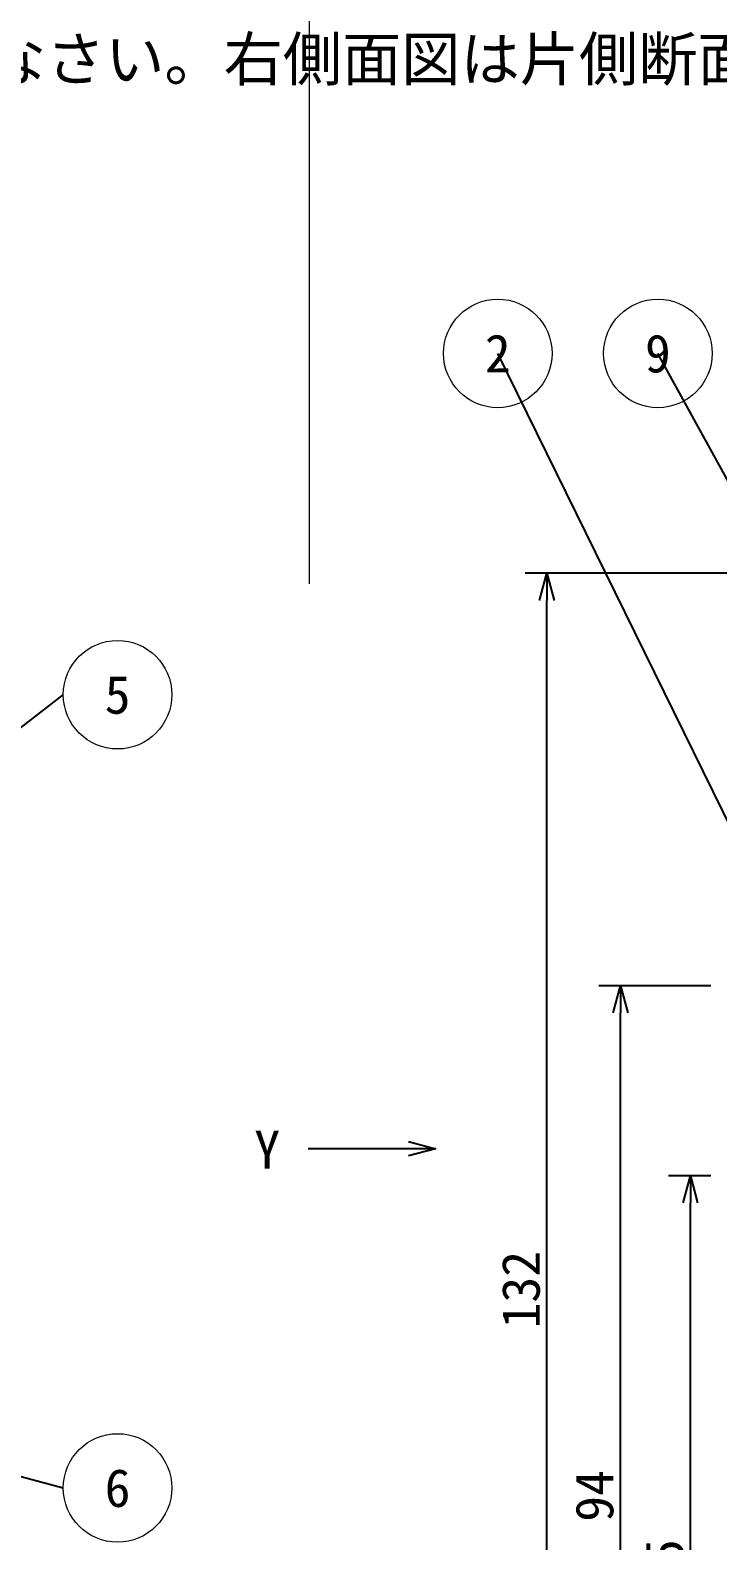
# Model space of a CAD drawing. Header units: millimetres. Extents: x 537 to 1000, y 82 to 403.
# Drawn here: x 710.5 to 773.8, y 154 to 293.2 of the extents above; entities that cross this region are included whole.
import ezdxf
from ezdxf import colors
from ezdxf.entities.mleader import LeaderData, LeaderLine
from ezdxf.enums import TextEntityAlignment as Align
from ezdxf.math import Vec2, Vec3

# ---------------------------------------------------------------- set-up
doc = ezdxf.new("R2010")
doc.units = ezdxf.units.MM
for name, color, linetype, lineweight in [('01_外形線', 7, 'Continuous', 35), ('外形線', 7, 'Continuous', 35), ('寸法関係', 3, 'Continuous', 18)]:
    doc.layers.add(name, color=color, linetype=linetype, lineweight=lineweight)
doc.styles.add('ゴシック3.5', font='MS Gothic.ttf', dxfattribs={"height": 3.5})
doc.styles.add('横文字', font='MS Gothic.ttf', dxfattribs={"height": 3.5})
doc.dimstyles.new('機械', dxfattribs={"dimtxt": 3.5, "dimasz": 2.5, "dimexe": 2, "dimexo": 1, "dimtad": 3, "dimdsep": 46, "dimtxsty": '横文字', "dimblk": 'OPEN30', "dimcen": 0, "dimazin": 2, "dimtfac": 1, "dimtmove": 0, "dimatfit": 3, "dimldrblk": 'OPEN30', "dimfxl": 1, "dimarcsym": 0})

# ---------------------------------------------------------------- blocks, each defined once
blk = doc.blocks.new('_Open30')
at = {"color": 0, "linetype": 'ByBlock', "lineweight": -2}
for p, q in [((-1, 0.26794919), (0, 0)), ((0, 0), (-1, -0.26794919)), ((0, 0), (-1, 0))]:
    blk.add_line(p, q, dxfattribs=at)
blk = doc.blocks.new('*D26')
at = {"layer": 'Defpoints', "color": 0, "transparency": 16777216}
for p in [(2661.389361761008, 1368.462563561324), (2661.389361761008, 1346.257344858066), (2484.139368675147, 1313.410449369782)]:
    blk.add_point(p, dxfattribs=at)
at = {"layer": '寸法関係', "color": 0, "linetype": 'Continuous', "lineweight": 18, "transparency": 16777216}
for p, q in [((2484.139368675147, 1314.410449369782), (2484.139368675147, 1369.712563561324)), ((2661.389361761008, 1347.257344858066), (2661.389361761008, 1369.712563561324)), ((2486.639368675147, 1368.462563561324), (2658.889361761008, 1368.462563561324))]:
    blk.add_line(p, q, dxfattribs=at)
at = {"layer": '寸法関係', "color": 0, "lineweight": 18, "transparency": 16777216, "xscale": 2.5, "yscale": 2.5, "zscale": 2.5, "rotation": 180}
blk.add_blockref('_Open30', (2484.139368675147, 1368.462563561324), dxfattribs=at)
at = {"layer": '寸法関係', "color": 0, "lineweight": 18, "transparency": 16777216, "xscale": 2.5, "yscale": 2.5, "zscale": 2.5}
blk.add_blockref('_Open30', (2661.389361761008, 1368.462563561324), dxfattribs=at)
at = {"layer": '寸法関係', "color": 0, "transparency": 16777216, "insert": (2572.764365218078, 1370.837563561324), "char_height": 3.5, "attachment_point": 5, "style": 'ゴシック3.5'}
blk.add_mtext('177.25', dxfattribs=at)
blk = doc.blocks.new('*D31')
at = {"color": 0, "lineweight": -2, "transparency": 16777216}
for p, q in [((773.184446910353, 187.6663427337858), (769.2964217804229, 187.6663427337858)), ((771.2964217804229, 113.666342733786), (771.2964217804229, 185.1663427337858)), ((812.434446910353, 111.1663427337861), (769.2964217804229, 111.166342733786))]:
    blk.add_line(p, q, dxfattribs=at)
at = {"layer": 'Defpoints', "color": 0, "transparency": 16777216}
for p in [(771.2964217804229, 187.6663427337858), (774.184446910353, 187.6663427337858), (813.434446910353, 111.1663427337861)]:
    blk.add_point(p, dxfattribs=at)
at = {"color": 0, "lineweight": -2, "transparency": 16777216, "xscale": 2.5, "yscale": 2.5, "zscale": 2.5}
for p, rotation in [((771.2964217804229, 187.6663427337858), 90), ((771.2964217804229, 111.166342733786), 270)]:
    blk.add_blockref('_Open30', p, dxfattribs=dict(at, rotation=rotation))
at = {"color": 0, "transparency": 16777216, "insert": (768.9214217804226, 149.4163427337857), "char_height": 3.5, "attachment_point": 5, "rotation": 90, "style": '横文字'}
blk.add_mtext('76.5', dxfattribs=at)
blk = doc.blocks.new('*D32')
at = {"color": 0, "lineweight": -2, "transparency": 16777216}
for p, q in [((773.1844477299173, 205.1663427337861), (762.8578975264954, 205.1663427337861)), ((764.8578975264954, 113.666342733786), (764.8578975264954, 202.6663427337861)), ((812.434446910353, 111.1663427337861), (762.8578975264954, 111.166342733786))]:
    blk.add_line(p, q, dxfattribs=at)
at = {"layer": 'Defpoints', "color": 0, "transparency": 16777216}
for p in [(764.8578975264954, 205.1663427337861), (774.1844477299173, 205.1663427337861), (813.434446910353, 111.1663427337861)]:
    blk.add_point(p, dxfattribs=at)
at = {"color": 0, "lineweight": -2, "transparency": 16777216, "xscale": 2.5, "yscale": 2.5, "zscale": 2.5}
for p, rotation in [((764.8578975264954, 205.1663427337861), 90), ((764.8578975264954, 111.166342733786), 270)]:
    blk.add_blockref('_Open30', p, dxfattribs=dict(at, rotation=rotation))
at = {"color": 0, "transparency": 16777216, "insert": (762.4828975264953, 158.1663427337858), "char_height": 3.5, "attachment_point": 5, "rotation": 90, "style": '横文字'}
blk.add_mtext('94', dxfattribs=at)
blk = doc.blocks.new('*D33')
at = {"color": 0, "lineweight": -2, "transparency": 16777216}
for p, q in [((797.1844467911442, 243.1663427337861), (756.0797808486118, 243.1663427337861)), ((758.0797808486118, 113.666342733786), (758.0797808486118, 240.6663427337861)), ((812.434446910353, 111.1663427337861), (756.0797808486118, 111.166342733786))]:
    blk.add_line(p, q, dxfattribs=at)
at = {"layer": 'Defpoints', "color": 0, "transparency": 16777216}
for p in [(758.0797808486118, 243.1663427337861), (798.1844467911442, 243.1663427337861), (813.434446910353, 111.1663427337861)]:
    blk.add_point(p, dxfattribs=at)
at = {"color": 0, "lineweight": -2, "transparency": 16777216, "xscale": 2.5, "yscale": 2.5, "zscale": 2.5}
for p, rotation in [((758.0797808486118, 243.1663427337861), 90), ((758.0797808486118, 111.166342733786), 270)]:
    blk.add_blockref('_Open30', p, dxfattribs=dict(at, rotation=rotation))
at = {"color": 0, "transparency": 16777216, "insert": (755.7047808486117, 177.1663427337858), "char_height": 3.5, "attachment_point": 5, "rotation": 90, "style": '横文字'}
blk.add_mtext('132', dxfattribs=at)
blk = doc.blocks.new('照合番号')
at = {"linetype": 'Continuous', "lineweight": 18, "transparency": 16777216}
blk.add_circle((0, 0), 5, dxfattribs=at)
at = {"linetype": 'Continuous', "lineweight": 18, "transparency": 16777216, "style": 'ゴシック3.5'}
blk.add_attdef('照合番号', text='', height=3.5, dxfattribs=at).set_placement((0, 0), align=Align.MIDDLE_CENTER)
blk = doc.blocks.new('_DotSmall')
at = {"color": 0, "linetype": 'ByBlock', "const_width": 0.5}
blk.add_lwpolyline([(-0.0625, 0, 1), (0.0625, 0, 1)], format="xyb", close=True, dxfattribs=at)
blk = doc.blocks.new('A$C37fb757d')
at = {"style": '横文字'}
for tag, p in [('作成日', (330, 27.5)), ('図名（名称）', (387.5, 24)), ('1：1', (357.5, 20.5)), ('氏名', (330, 13.5)), ('図番', (387.5, 13.5))]:
    blk.add_attdef(tag, text='', height=3.5, dxfattribs=at).set_placement(p, align=Align.MIDDLE)
at = {"layer": '寸法関係'}
dim = blk.add_linear_dim(base=(376.6229402551508, 190.2704996361961), p1=(199.3729471692895, 135.2183854446534), p2=(376.6229402551508, 168.0652809329374), dimstyle='機械', dxfattribs=at)
dim.commit()
dim.dimension.update_dxf_attribs({"geometry": '*D26', "text_midpoint": (287.9979437122201, 190.2704996361961), "dimtype": 128, "insert": (-2284.766421505858, -1178.192063925128)})

msp = doc.modelspace()

# ---------------------------------------------------------------- block references
at = {"layer": '01_外形線'}
msp.add_blockref('A$C37fb757d', (536.8433236114624, 105.9556969708287), dxfattribs=at)

# ---------------------------------------------------------------- texts
at = {"insert": (731.118193666026, 191.8069491197823), "char_height": 3.5, "attachment_point": 1, "style": '横文字'}
msp.add_mtext_dynamic_manual_height_columns('Y', width=20.41727126319529, gutter_width=17.5, heights=[0], dxfattribs=at)
at = {"layer": '外形線', "insert": (594.6310423727937, 365.8810920705971), "char_height": 4, "attachment_point": 1, "style": '横文字'}
msp.add_mtext_dynamic_manual_height_columns('\\pxqj;{\\fMS Mincho|b0|i0|c128|p17;課題図は歯車ポンプの組立図を１：１で描いたものである。\\fMS Mincho|b0|i0|c0|p17;\\P\\fMS Mincho|b0|i0|c128|p17;・主投影図は、課題図の部品④の軸線を基準に断面図としている。\\P\\pq*;Y方向から見た図を左側面図としている。左側面図の左側(L側)は、部品②を含む場合の形状を記載している。右側(R側)は、部品②、⑨、⑩、⑬を含まない場合の形状を記載している。\\P・部品①②③⑦は鋳造で製造し、はめあい部、ねじ部、部品④、部品⑤、部品⑥との接触部には除去加工を設ける。はめあい部は、Ra1.6にする。それ以外の加工部はRa6.3とする。\\P・はめあい部「部品②と部品⑨：H7-k6」\\P・部品⑩は部品①②⑬の固定に用いている。通し穴の大きさは、φ6.5㎜とする。また、位置度公差を設け、最大実体公差0.5とする。部品④の軸を基準に部品⑥の軸は平行度公差0.02とする。部品⑨との接触面には、同心度公差0.02を設ける。（部品②と接触する部品⑨の個数は2つである）指示のない交差はJIS B 0419-mK\\P・Y方向から見た部品②を主投影図として描きなさい。右側面図は片側断面図を描きなさい。必要な場合は、背面図を描きなさい。}', width=246.8282402923242, gutter_width=25, heights=[98.13136368339752], dxfattribs=at)

# ---------------------------------------------------------------- dimensions: what is measured, and where the dimension line sits
for base, p2, picture, middle in [((758.0797808486118, 243.1663427337861), (798.1844467911437, 243.166342733786), '*D33', (755.7047808486117, 177.1663427337858)), ((764.8578975264954, 205.1663427337861), (774.1844477299169, 205.166342733786), '*D32', (762.4828975264953, 158.1663427337858)), ((771.2964217804229, 187.6663427337858), (774.1844469103526, 187.6663427337858), '*D31', (768.9214217804226, 149.4163427337857))]:
    dim = msp.add_linear_dim(base=base, p1=(813.4344469103526, 111.166342733786), p2=p2, angle=90, dimstyle='機械')
    dim.commit()
    dim.dimension.update_dxf_attribs({"geometry": picture, "text_midpoint": middle})

# ---------------------------------------------------------------- leaders
msp.add_leader([(747.8204454426295, 190.1559308780054), (736.0922980558908, 190.1559308780054)], dimstyle='機械', override={"dimgap": 0.625, "dimtad": 0, "dimldrblk": 'Open30'})
ml = msp.add_multileader_block('Standard')
ml.set_content('照合番号', color=256)
ml.set_attribute('照合番号', '2', width=0)
ml.set_leader_properties(linetype='ByLayer', lineweight=-1)
ml.set_arrow_properties(name='OPEN30')
ml.build(insert=Vec2(0, 0))
ml.multileader.update_dxf_attribs({"has_dogleg": 0, "text_left_attachment_type": 5, "text_right_attachment_type": 5, "dogleg_length": 0, "arrow_head_size": 2.5, "block_connection_type": 1})
ctx = ml.context
ctx.base_point, ctx.char_height, ctx.arrow_head_size, ctx.plane_origin = Vec3(753.5523124856713, 263.4116768476445), 3.5, 2.5, Vec3(779.1844477299169, 211.2428961045896)
ctx.left_attachment, ctx.right_attachment, ctx.attachment_type = 5, 5, 1
notes = []
notes.append((ctx, [(0, (1, 1, 0), (753.5523124856713, 263.4116768476445), (-1, 0), 0, [(0, [(779.1844477299164, 211.2428961045896)], 0, [])])]))
ctx.block.insert = Vec3(753.5523124856713, 263.4116768476445)
ml = msp.add_multileader_block('Standard')
ml.set_content('照合番号', color=256)
ml.set_attribute('照合番号', '9', width=0)
ml.set_leader_properties(linetype='ByLayer', lineweight=-1)
ml.set_arrow_properties(name='DOTSMALL')
ml.build(insert=Vec2(0, 0))
ml.multileader.update_dxf_attribs({"has_dogleg": 0, "text_left_attachment_type": 5, "text_right_attachment_type": 5, "dogleg_length": 0, "arrow_head_size": 2.5, "block_connection_type": 1})
ctx = ml.context
ctx.base_point, ctx.char_height, ctx.arrow_head_size, ctx.plane_origin = Vec3(768.3034893759655, 263.4116768476445), 3.5, 2.5, Vec3(795.1646670885048, 214.4919636523418)
ctx.left_attachment, ctx.right_attachment, ctx.attachment_type = 5, 5, 1
notes.append((ctx, [(0, (1, 1, 0), (768.3034893759655, 263.4116768476445), (-1, 0), 0, [(0, [(795.1646670885048, 214.4919636523418)], 0, [])])]))
ctx.block.insert = Vec3(768.3034893759655, 263.4116768476445)
ml = msp.add_multileader_block('Standard')
ml.set_content('照合番号', color=256)
ml.set_attribute('照合番号', '5', width=0)
ml.set_leader_properties(linetype='ByLayer', lineweight=-1)
ml.set_arrow_properties(name='OPEN30')
ml.build(insert=Vec2(0, 0))
ml.multileader.update_dxf_attribs({"text_left_attachment_type": 5, "text_right_attachment_type": 5, "dogleg_length": 0, "arrow_head_size": 2.5, "block_connection_type": 1})
ctx = ml.context
ctx.base_point, ctx.char_height, ctx.arrow_head_size, ctx.plane_origin = Vec3(713.5243973851384, 231.9743153496825), 3.5, 2.5, Vec3(677.9837725556968, 211.4549260372366)
ctx.left_attachment, ctx.right_attachment, ctx.attachment_type = 5, 5, 1
notes.append((ctx, [(0, (1, 1, 0), (713.5243973851384, 231.9743153496825), (1, 0), 0, [(0, [(678.9474625152839, 205.1663427337849)], 0, [])])]))
ctx.block.insert = Vec3(718.5243973851384, 231.9743153496825)
ml = msp.add_multileader_block('Standard')
ml.set_content('照合番号', color=256)
ml.set_attribute('照合番号', '6', width=0)
ml.set_leader_properties(linetype='ByLayer', lineweight=-1)
ml.set_arrow_properties(name='OPEN30')
ml.build(insert=Vec2(0, 0))
ml.multileader.update_dxf_attribs({"text_left_attachment_type": 5, "text_right_attachment_type": 5, "dogleg_length": 0, "arrow_head_size": 2.5, "block_connection_type": 1})
ctx = ml.context
ctx.base_point, ctx.char_height, ctx.arrow_head_size, ctx.plane_origin = Vec3(713.5243973851384, 158.9014809586647), 3.5, 2.5, Vec3(678.9474625152839, 168.1663427337858)
ctx.left_attachment, ctx.right_attachment, ctx.attachment_type = 5, 5, 1
notes.append((ctx, [(0, (1, 1, 0), (713.5243973851384, 158.9014809586647), (1, 0), 0, [(0, [(678.9474625152839, 168.1663427337858)], 0, [])])]))
ctx.block.insert = Vec3(718.5243973851384, 158.9014809586647)
for ctx, leaders in notes:
    for number, flags, end, landing, length, lines in leaders:
        leader = LeaderData()
        leader.index, (leader.has_last_leader_line, leader.has_dogleg_vector, leader.attachment_direction) = number, flags
        leader.last_leader_point, leader.dogleg_vector, leader.dogleg_length = Vec3(end), Vec3(landing), length
        for number, points, colour, breaks in lines:
            line = LeaderLine()
            line.index, line.vertices, line.color, line.breaks = number, Vec3.list(points), colors.encode_raw_color(colour), breaks
            leader.lines.append(line)
        ctx.leaders.append(leader)

doc.saveas('drawing.dxf')
